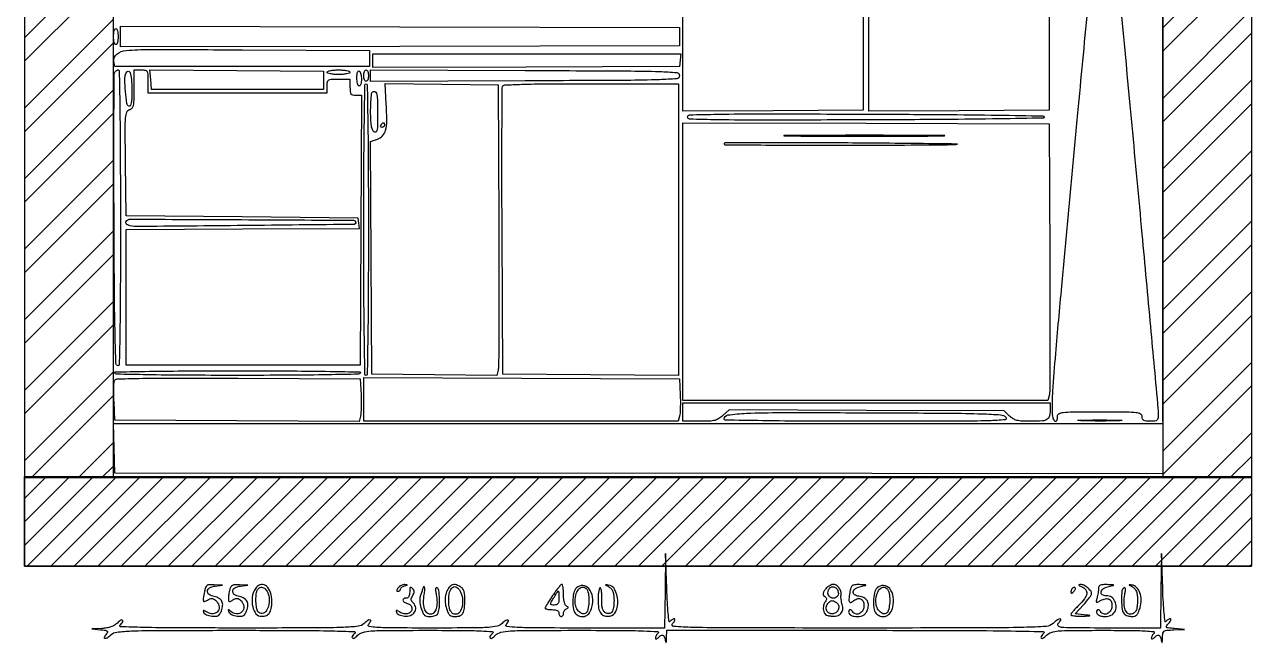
# Model space of a CAD drawing. Header units: inches. Extents: x -279 to 561, y -345 to 342.
# Drawn here: x -248.287 to -245.519, y -286.183 to -284.789 of the extents above; entities that cross this region are included whole.
import ezdxf

# ---------------------------------------------------------------- set-up
doc = ezdxf.new("R2010")
doc.units = ezdxf.units.IN
doc.header["$LTSCALE"] = 0.5
doc.header["$MEASUREMENT"] = 0
doc.layers.add('0_Hatch_Pattern', color=7, linetype='Continuous')
doc.layers.add('model', color=250, linetype='Continuous')

msp = doc.modelspace()

# ---------------------------------------------------------------- hatches: boundary and pattern name
at = {"layer": '0_Hatch_Pattern', "ltscale": 0.5, "transparency": 33554572}
h = msp.add_hatch(dxfattribs=at)
h.set_pattern_fill('ANSI32', color=256, scale=0.3)
h.set_pattern_definition([(45, (-31.89357, -24.99156), (-0.079549513, 0.079549513), []), (45, (-31.84054, -24.99156), (-0.079549513, 0.079549513), [])])
h.paths.add_polyline_path([(-248.0866, -282.9799), (-248.2866, -282.9799), (-248.2866, -285.8107), (-248.0866, -285.8107)])
h.paths.add_polyline_path([(-245.5187, -282.9825), (-245.7213, -282.9825, -0.000029), (-245.72, -283.3192, -0.000709), (-245.719, -283.7348, -0.000249), (-245.7187, -284.3312), (-245.7187, -285.8107), (-245.5187, -285.8107)])
h = msp.add_hatch(dxfattribs=at)
h.set_pattern_fill('ANSI31', color=256, scale=0.3)
h.set_pattern_definition([(45, (-31.89357, -28.57612), (-0.0265165043, 0.0265165043), [])])
h.paths.add_polyline_path([(-248.2866, -285.8082), (-248.2866, -286.0107), (-245.5187, -286.0107), (-245.5187, -285.8082)])

# ---------------------------------------------------------------- linework, layer by layer
at = {"ltscale": 0.5}
for p, q in [((-248.2866, -282.7799), (-248.2866, -286.0107)), ((-245.5187, -282.7799), (-245.5187, -286.0107)), ((-248.0866, -282.973), (-248.0866, -285.8107)), ((-245.7187, -284.3315), (-245.7187, -285.8107)), ((-248.2866, -285.8107), (-245.5187, -285.8107)), ((-248.2866, -286.0107), (-245.5187, -286.0107))]:
    msp.add_line(p, q, dxfattribs=at)
for p, q in [((-245.7187, -285.6839), (-245.7187, -284.3319)), ((-248.2866, -285.8107), (-246.3765, -285.8107)), ((-246.3765, -285.8107), (-245.7187, -285.8107))]:
    msp.add_line(p, q)
at = {"linetype": 'Continuous'}
msp.add_line((-245.7187, -285.6839), (-245.7187, -285.8107), dxfattribs=at)
msp.add_lwpolyline([(-245.8234, -284.6472, -0.000187), (-245.7887, -285.0167, -0.000215), (-245.7658, -285.2615, -0.000346), (-245.7466, -285.4703, -0.000052), (-245.7296, -285.6556, -0.022765), (-245.729, -285.6681, -0.031113), (-245.7296, -285.6772, -0.184987), (-245.7318, -285.6814, -0.158615), (-245.7365, -285.6834, -0.021375), (-245.7472, -285.6838, -0.022514), (-245.7566, -285.6834, -0.10769), (-245.7617, -285.6818, -0.177212), (-245.7644, -285.6786, -0.087745), (-245.7653, -285.6735, 0.275511), (-245.7688, -285.6676, 0.097241), (-245.7786, -285.6645, 0.025225), (-245.8, -285.6633, 0.001703), (-245.8611, -285.6631, 0.001703), (-245.9223, -285.6633, 0.025225), (-245.9437, -285.6645, 0.097241), (-245.9535, -285.6676, 0.275511), (-245.957, -285.6735, -0.08497), (-245.9585, -285.6827, -0.56374), (-245.9622, -285.6834, -0.139277), (-245.9663, -285.6754, -0.043487), (-245.9678, -285.6618, -0.022647), (-245.9667, -285.6158, -0.004178), (-245.9602, -285.5312, -0.001832), (-245.9466, -285.379, -0.000156), (-245.9101, -284.9879, 0.000024), (-245.8883, -284.7555, 0.000039), (-245.8699, -284.5587, 0.000002), (-245.8534, -284.3816, 0.006309)], format="xyb")
for points in [[(-246.3947, -284.4303), (-246.3947, -284.9819), (-246.598, -284.9833), (-246.8013, -284.9846), (-246.8013, -284.4303), (-246.8013, -283.8759), (-246.598, -283.8773), (-246.3947, -283.8786)], [(-245.9751, -284.4303), (-245.9751, -284.9819), (-246.1784, -284.9833), (-246.3817, -284.9846), (-246.3817, -284.4303), (-246.3817, -283.8759), (-246.1784, -283.8773), (-245.9751, -283.8786)], [(-246.8091, -284.8162), (-246.8091, -284.8369), (-247.4397, -284.8382), (-248.0704, -284.8395), (-248.0704, -284.8162), (-248.0704, -284.7928), (-247.4397, -284.7941), (-246.8091, -284.7955)], [(-246.8074, -284.8693), (-246.8091, -284.8835), (-247.1548, -284.8849), (-247.5006, -284.8862), (-247.5006, -284.8706), (-247.5006, -284.855), (-247.1532, -284.855), (-246.8058, -284.855)], [(-247.6119, -284.9146), (-247.6119, -284.9353), (-247.8062, -284.9353), (-248.0004, -284.9353), (-248.002, -284.9132), (-248.0036, -284.8912), (-247.8078, -284.8925), (-247.6119, -284.8939)]]:
    msp.add_lwpolyline(points, close=True)
for points in [[(-248.0755, -284.8162, -0.027026), (-248.0759, -284.8231, -0.042582), (-248.0771, -284.829, -0.052312), (-248.0787, -284.8331, -0.277684), (-248.0807, -284.8343, -0.277684), (-248.0827, -284.8331, -0.052312), (-248.0844, -284.829, -0.042582), (-248.0855, -284.8231, -0.027026), (-248.0859, -284.8162, -0.027026), (-248.0855, -284.8092, -0.042582), (-248.0844, -284.8034, -0.052312), (-248.0827, -284.7993, -0.277684), (-248.0807, -284.7981, -0.277684), (-248.0787, -284.7993, -0.052312), (-248.0771, -284.8034, -0.042582), (-248.0759, -284.8092, -0.027026)], [(-247.5083, -284.8654), (-247.5083, -284.8835), (-247.7958, -284.8835), (-248.0833, -284.8835), (-248.085, -284.8715, -0.273527), (-248.0784, -284.8555, -0.139832), (-248.0575, -284.8475, -0.022387), (-248.0047, -284.8453, -0.000744), (-247.7947, -284.8459), (-247.5083, -284.8473)], [(-248.0704, -285.2258, -0.000753), (-248.0706, -285.3987, -0.004116), (-248.0717, -285.4922, -0.001728), (-248.0731, -285.5556, -0.503599), (-248.0768, -285.5582, -0.314485), (-248.0805, -285.5533, -0.00163), (-248.0823, -285.4892, -0.004114), (-248.0837, -285.3965, -0.000812), (-248.0847, -285.2301, -0.000718), (-248.085, -285.1047, -0.001163), (-248.0849, -284.9981, -0.000151), (-248.0845, -284.9031, -0.090524), (-248.0835, -284.8978, -0.066394), (-248.0822, -284.8953, -0.06227), (-248.0802, -284.8932, -0.066636), (-248.0779, -284.8918, -0.106798), (-248.0757, -284.8913, -0.408914), (-248.073, -284.8939, -0.00054), (-248.0717, -284.9737, -0.003), (-248.0707, -285.0758, -0.000992)], [(-248.0445, -284.9361, -0.008002), (-248.0448, -284.9549, -0.035511), (-248.0459, -284.9659, -0.079155), (-248.0479, -284.9717, -0.364954), (-248.0509, -284.9729, -0.285851), (-248.0557, -284.9672, -0.011991), (-248.0588, -284.9398, -0.018276), (-248.0603, -284.9126, -0.096182), (-248.0577, -284.898, -0.273389), (-248.0531, -284.8943, -0.357327), (-248.0486, -284.897, -0.064156), (-248.0454, -284.9124, -0.019676)], [(-248.0082, -284.9172), (-248.0082, -284.9431), (-247.8062, -284.9431), (-247.6042, -284.9431), (-247.6042, -284.9275, -0.0387), (-247.6034, -284.9181, -0.222479), (-247.6007, -284.9141, -0.126045), (-247.5948, -284.9123, -0.009722), (-247.5783, -284.912), (-247.5524, -284.912), (-247.5524, -284.9301, 0.021429), (-247.5519, -284.9403, 0.134823), (-247.5502, -284.9452, 0.189148), (-247.5465, -284.9476, 0.050362), (-247.5394, -284.9483), (-247.5264, -284.9483), (-247.5277, -285.2526), (-247.5291, -285.5569), (-247.7932, -285.5569), (-248.0574, -285.5569), (-248.0574, -285.4041), (-248.0574, -285.2513), (-247.7942, -285.25), (-247.5309, -285.2486), (-247.5326, -285.237), (-247.5342, -285.2254), (-247.7958, -285.2228), (-248.0574, -285.2202), (-248.0588, -285.1019, -0.001351), (-248.0595, -285.0258, -0.020285), (-248.0586, -284.9993, -0.069064), (-248.0558, -284.9864, -0.245895), (-248.0497, -284.9809, 0.142244), (-248.0441, -284.9775, 0.132525), (-248.041, -284.9716, 0.049983), (-248.0396, -284.9603, 0.005759), (-248.0393, -284.9347), (-248.0393, -284.8913), (-248.0237, -284.8913, -0.0387), (-248.0143, -284.892, -0.222479), (-248.0103, -284.8947, -0.126045), (-248.0085, -284.9006, -0.009722)], [(-247.5524, -284.8965, -0.322437), (-247.5538, -284.8985, -0.031449), (-247.56, -284.9001, -0.03053), (-247.5683, -284.9013, -0.01883), (-247.5783, -284.9016, -0.01883), (-247.5882, -284.9013, -0.03053), (-247.5966, -284.9001, -0.031449), (-247.6027, -284.8985, -0.322437), (-247.6042, -284.8965, -0.322437), (-247.6027, -284.8945, -0.031449), (-247.5966, -284.8928, -0.03053), (-247.5882, -284.8917, -0.01883), (-247.5783, -284.8913, -0.01883), (-247.5683, -284.8917, -0.03053), (-247.56, -284.8928, -0.031449), (-247.5538, -284.8945, -0.322437)], [(-247.5265, -284.9123, -0.032276), (-247.5269, -284.9182, -0.049716), (-247.528, -284.9231, -0.064068), (-247.5297, -284.9265, -0.251914), (-247.5317, -284.9275, -0.280045), (-247.5337, -284.9263, -0.051215), (-247.5353, -284.9221, -0.04194), (-247.5365, -284.9162, -0.02657), (-247.5368, -284.9091, -0.023007), (-247.5365, -284.9018, -0.059005), (-247.5354, -284.8967, -0.125298), (-247.5337, -284.8941, -0.336396), (-247.5317, -284.8939, -0.146547), (-247.5297, -284.8961, -0.040338), (-247.528, -284.9006, -0.037109), (-247.5269, -284.9062, -0.031397)], [(-247.5109, -284.9042, -0.038131), (-247.5113, -284.9092, -0.057076), (-247.5125, -284.9134, -0.074992), (-247.5141, -284.9162, -0.226478), (-247.5161, -284.9172, -0.226478), (-247.5181, -284.9162, -0.074992), (-247.5198, -284.9134, -0.057076), (-247.5209, -284.9092, -0.038131), (-247.5213, -284.9042, -0.038131), (-247.5209, -284.8993, -0.057076), (-247.5198, -284.8951, -0.074992), (-247.5181, -284.8922, -0.226478), (-247.5161, -284.8913, -0.226478), (-247.5141, -284.8922, -0.074992), (-247.5125, -284.8951, -0.057076), (-247.5113, -284.8993, -0.038131)], [(-246.8091, -284.9042, -0.388536), (-246.8153, -284.9111, -0.013728), (-246.8541, -284.9134, -0.007037), (-246.928, -284.9149, -0.000395), (-247.1574, -284.9159), (-247.5058, -284.9173), (-247.5058, -284.9042), (-247.5058, -284.8912), (-247.1574, -284.8925, -0.000395), (-246.928, -284.8936, -0.007037), (-246.8541, -284.895, -0.013728), (-246.8153, -284.8974, -0.388536)], [(-247.5109, -285.2513, -0.001051), (-247.5112, -285.3952, -0.002886), (-247.5123, -285.4967, -0.000465), (-247.5136, -285.5777, -0.409066), (-247.5161, -285.5802, -0.409066), (-247.5186, -285.5777, -0.000465), (-247.52, -285.4967, -0.002886), (-247.521, -285.3952, -0.001051), (-247.5213, -285.2513, -0.001051), (-247.521, -285.1074, -0.002886), (-247.52, -285.0059, -0.000465), (-247.5186, -284.9248, -0.409066), (-247.5161, -284.9224, -0.409066), (-247.5136, -284.9248, -0.000465), (-247.5123, -285.0059, -0.002886), (-247.5112, -285.1074, -0.001051)], [(-247.2168, -285.2409, -0.000858), (-247.2165, -285.3629, -0.001353), (-247.2167, -285.4675, -0.000306), (-247.2171, -285.5593, -0.05813), (-247.2183, -285.5686), (-247.2211, -285.5804), (-247.3621, -285.579), (-247.5032, -285.5776), (-247.5045, -285.3153), (-247.5058, -285.0529), (-247.4904, -285.0475, 0.120907), (-247.4787, -285.0399, 0.127207), (-247.472, -285.0278, 0.062662), (-247.4695, -285.0072, 0.011356), (-247.4705, -284.9687), (-247.4727, -284.9222), (-247.3455, -284.9236), (-247.2183, -284.925)], [(-246.8116, -285.2514), (-246.8116, -285.5803), (-247.0098, -285.579), (-247.2079, -285.5776), (-247.2093, -285.2565, -0.000729), (-247.2096, -285.1329, -0.00118), (-247.2095, -285.0278, -0.000156), (-247.2091, -284.9342, -0.090518), (-247.2081, -284.9288, -0.297445), (-247.2032, -284.9253, -0.004184), (-247.165, -284.9237, -0.006722), (-247.1083, -284.9226, -0.001391), (-247.0086, -284.9224), (-246.8116, -284.9224)], [(-247.4902, -284.9878, -0.003768), (-247.4904, -285.0164, -0.040547), (-247.4915, -285.028, -0.228517), (-247.4941, -285.0315, -0.305973), (-247.498, -285.0311, -0.131892), (-247.5017, -285.026, -0.04693), (-247.504, -285.0171, -0.031198), (-247.5054, -285.0041, -0.010299), (-247.5058, -284.9848, -0.008057), (-247.5055, -284.9692, -0.011797), (-247.5047, -284.9555, -0.007308), (-247.5037, -284.9442, -0.170822), (-247.5023, -284.9414, -0.266129), (-247.4967, -284.9399, -0.27163), (-247.4927, -284.9439, -0.055986), (-247.4907, -284.9581, -0.007791)], [(-247.4747, -285.0156, -0.105053), (-247.4751, -285.0176, -0.099167), (-247.4763, -285.0193, -0.09642), (-247.4781, -285.0204, -0.093332), (-247.4802, -285.0208, -0.108972), (-247.482, -285.0204, -0.182303), (-247.4831, -285.0193, -0.161196), (-247.4833, -285.0176, -0.082592), (-247.4824, -285.0156, -0.029505), (-247.4811, -285.0136, -0.035638), (-247.4795, -285.0119, -0.038439), (-247.4781, -285.0108, -0.151918), (-247.477, -285.0104, -0.210953), (-247.4761, -285.0108, -0.081139), (-247.4753, -285.0119, -0.061769), (-247.4748, -285.0136, -0.042167)], [(-245.9737, -285.3135, -0.000896), (-245.9733, -285.4295, -0.001411), (-245.9735, -285.5291, -0.000332), (-245.9739, -285.6163, -0.058073), (-245.9751, -285.6255), (-245.9779, -285.6372), (-246.3896, -285.6372), (-246.8013, -285.6372), (-246.8013, -285.3238), (-246.8013, -285.0104), (-246.3882, -285.0117), (-245.9751, -285.013)], [(-245.9867, -284.9975, -0.482484), (-245.9887, -285, -0.000328), (-246.0877, -285.0017, -0.002377), (-246.2116, -285.0031, -0.000851), (-246.3882, -285.004, -0.000484), (-246.6213, -285.0045, -0.004378), (-246.7233, -285.0038, -0.002919), (-246.7862, -285.0024, -0.406085), (-246.7909, -284.9975, -0.406049), (-246.7862, -284.9926, -0.002938), (-246.7235, -284.9912, -0.004392), (-246.6219, -284.9904, -0.000486), (-246.3895, -284.991, -0.00087), (-246.2145, -284.9919, -0.002342), (-246.0901, -284.9933, -0.000312), (-245.9899, -284.995, -0.339322)], [(-246.5539, -285.0402, 0.001407), (-246.4803, -285.0407, 0.000825), (-246.3921, -285.0408, 0.000825), (-246.3039, -285.0407, 0.001407), (-246.2302, -285.0402, 0.009177), (-246.211, -285.0397, 0.973083), (-246.211, -285.0392, 0.001861), (-246.276, -285.0389, 0.000371), (-246.3921, -285.0388, 0.000371), (-246.5082, -285.0389, 0.001861), (-246.5732, -285.0392, 0.973083), (-246.5732, -285.0397, 0.009177)], [(-246.7081, -285.0583, 0.41144), (-246.7065, -285.0599, 0.000145), (-246.6141, -285.0607, 0.001898), (-246.5108, -285.0612, 0.001138), (-246.3882, -285.061, 0.00051), (-246.2721, -285.0605, 0.00169), (-246.1958, -285.0598, 0.018775), (-246.1823, -285.0591, 0.951311), (-246.1823, -285.0585, 0.001084), (-246.3867, -285.0564, 0.001904), (-246.5558, -285.0557, 0.000151), (-246.7055, -285.0557, 0.41424)], [(-247.5394, -285.2358, -0.41107), (-247.5433, -285.2397, -0.000125), (-247.7916, -285.2423, -0.000337), (-248.0338, -285.2446, -0.093977), (-248.0539, -285.241, -0.084997), (-248.0562, -285.2396, -0.110973), (-248.0577, -285.2376, -0.123404), (-248.0581, -285.2354, -0.122119), (-248.0574, -285.2332, -0.260997), (-248.048, -285.2279, -0.000259), (-247.7967, -285.229, -0.000221), (-247.5447, -285.2304, -0.412484)], [(-247.5275, -285.6241, -0.008658), (-247.5271, -285.6388, -0.009437), (-247.5273, -285.6531, -0.008978), (-247.5279, -285.6654, -0.045207), (-247.5289, -285.6721), (-247.5319, -285.6839), (-247.8076, -285.6826), (-248.0833, -285.6812), (-248.0848, -285.6402, -0.006611), (-248.0852, -285.624, -0.008699), (-248.0851, -285.6093, -0.006634), (-248.0847, -285.5969, -0.07914), (-248.0837, -285.5923, -0.30127), (-248.078, -285.5882, -0.003418), (-248.0289, -285.5869, -0.005411), (-247.9532, -285.5862, -0.000861), (-247.805, -285.5866), (-247.5291, -285.588)], [(-247.5291, -285.575, -0.254191), (-247.5334, -285.5775, -0.000714), (-247.602, -285.5789, -0.003364), (-247.6877, -285.5799, -0.001308), (-247.8062, -285.5802, -0.001308), (-247.9247, -285.5799, -0.003364), (-248.0104, -285.5789, -0.000714), (-248.079, -285.5775, -0.254191), (-248.0833, -285.575, -0.58004), (-248.0819, -285.5725, -0.000807), (-248.0151, -285.5712, -0.003466), (-247.9295, -285.5702, -0.001206), (-247.8062, -285.5699, -0.001206), (-247.6829, -285.5702, -0.003466), (-247.5972, -285.5712, -0.000807), (-247.5304, -285.5725, -0.58004)], [(-246.8075, -285.6241, -0.008627), (-246.8071, -285.6388, -0.009416), (-246.8073, -285.6531, -0.00895), (-246.8078, -285.6653, -0.045288), (-246.8089, -285.6721), (-246.8118, -285.6838), (-247.1666, -285.6838), (-247.5213, -285.6838), (-247.5213, -285.6346), (-247.5213, -285.5853), (-247.1652, -285.5867), (-246.8091, -285.588)], [(-245.9725, -285.6549, -0.046871), (-245.974, -285.6712, -0.200369), (-245.9793, -285.6792, -0.132207), (-245.9903, -285.683, -0.016669), (-246.0155, -285.6838, -0.011329), (-246.0356, -285.6834, -0.047005), (-246.0477, -285.6817, -0.072573), (-246.0564, -285.6782, -0.057894), (-246.0645, -285.6722), (-246.0769, -285.6605), (-246.3869, -285.6591), (-246.6969, -285.6577), (-246.711, -285.6707, -0.047303), (-246.7202, -285.6778, -0.078412), (-246.7292, -285.6816, -0.05095), (-246.7414, -285.6834, -0.010427), (-246.7632, -285.6838), (-246.8013, -285.6838), (-246.8013, -285.6631), (-246.8013, -285.6424), (-246.3869, -285.6424), (-245.9725, -285.6424)], [(-246.0726, -285.6748, -0.636096), (-246.0746, -285.6804, -0.015243), (-246.1109, -285.6825, -0.006768), (-246.1827, -285.6836, -0.000465), (-246.3858, -285.6838, -0.001148), (-246.5208, -285.6835, -0.002671), (-246.622, -285.6825, -0.000354), (-246.7058, -285.6812, -0.409333), (-246.708, -285.6789, -0.376867), (-246.6998, -285.6695, -0.021123), (-246.6579, -285.6658, -0.011154), (-246.5801, -285.6641, -0.00101), (-246.3858, -285.6645, -0.000598), (-246.2007, -285.6654, -0.006606), (-246.1267, -285.6669, -0.010439), (-246.0848, -285.6691, -0.179647)], [(-245.8156, -285.6825, -0.006561), (-245.8351, -285.683, -0.003649), (-245.8589, -285.6832, -0.003639), (-245.8831, -285.683, -0.005878), (-245.9036, -285.6825, -0.030672), (-245.91, -285.6819, -0.903981), (-245.9099, -285.6813, -0.008594), (-245.8927, -285.6809, -0.001615), (-245.8611, -285.6808, -0.001661), (-245.8295, -285.6809, -0.007856), (-245.8114, -285.6813, -0.862966), (-245.8114, -285.6819, -0.053751)]]:
    msp.add_lwpolyline(points, format="xyb", close=True)
msp.add_lwpolyline([(-245.7187, -285.8022), (-246.3752, -285.8017), (-248.0833, -285.8004), (-248.0848, -285.7447), (-248.0863, -285.689), (-246.3767, -285.689), (-245.7187, -285.689)])
at = {"ltscale": 0.5}
msp.add_lwpolyline([(-248.2866, -285.8082), (-245.5187, -285.8082), (-245.5187, -286.0107), (-248.2866, -286.0107)], close=True, dxfattribs=at)
at = {"layer": 'model'}
for points in [[(-246.8416, -286.0658), (-246.8427, -286.15), (-247.0247, -286.15, -0.001016), (-247.1311, -286.1498, -0.010231), (-247.1754, -286.1487, -0.022102), (-247.1983, -286.1467, -0.589327), (-247.2, -286.1421, 0.045699), (-247.195, -286.1348, 0.49173), (-247.1963, -286.132, 0.223747), (-247.2011, -286.1329, 0.030597), (-247.2094, -286.1397, -0.132382), (-247.2207, -286.1457, -0.039784), (-247.2402, -286.1485, -0.014875), (-247.2761, -286.1498, -0.001251), (-247.3689, -286.15, -0.001244), (-247.4557, -286.1498, -0.01265), (-247.4917, -286.1487, -0.03352), (-247.5092, -286.1465, -0.570545), (-247.5108, -286.1421, 0.045699), (-247.5058, -286.1348, 0.49173), (-247.507, -286.132, 0.223747), (-247.5119, -286.1329, 0.030597), (-247.5202, -286.1397, -0.159326), (-247.5339, -286.1461, -0.020452), (-247.5667, -286.1486, -0.008481), (-247.6286, -286.1498, -0.000578), (-247.8044, -286.15, -0.000941), (-247.9429, -286.1497, -0.004879), (-248.0194, -286.1487, -0.003074), (-248.0701, -286.1472, -0.65539), (-248.0714, -286.1438, 0.037729), (-248.065, -286.1363, 0.389861), (-248.0654, -286.1327, 0.344627), (-248.0694, -286.1324, 0.036285), (-248.0772, -286.1387, -0.055865), (-248.0839, -286.1438, -0.049275), (-248.0919, -286.1475, -0.044023), (-248.1012, -286.1498, -0.030049), (-248.1121, -286.1509), (-248.1351, -286.1517), (-248.1153, -286.1538, -0.0117), (-248.1045, -286.1552, -0.117637), (-248.1004, -286.1569, -0.335876), (-248.0996, -286.1594, -0.087411), (-248.1018, -286.1634, 0.04918), (-248.1066, -286.1705, 0.499851), (-248.1053, -286.1732, 0.212425), (-248.1003, -286.1722, 0.031414), (-248.0922, -286.1655, -0.159326), (-248.0785, -286.1591, -0.020452), (-248.0456, -286.1566, -0.008481), (-247.9837, -286.1554, -0.000578), (-247.808, -286.1552, -0.000941), (-247.6695, -286.1554, -0.004879), (-247.593, -286.1565, -0.003074), (-247.5423, -286.158, -0.65539), (-247.541, -286.1614, 0.037729), (-247.5474, -286.1688, 0.389861), (-247.547, -286.1725, 0.344627), (-247.543, -286.1728, 0.036285), (-247.5352, -286.1664, -0.122443), (-247.5234, -286.1598, -0.049356), (-247.5049, -286.1567, -0.016263), (-247.4705, -286.1554, -0.001133), (-247.3736, -286.1552, -0.001705), (-247.2978, -286.1554, -0.009125), (-247.2564, -286.1565, -0.010841), (-247.2314, -286.1581, -0.637276), (-247.2302, -286.1614, 0.037729), (-247.2366, -286.1688, 0.389861), (-247.2362, -286.1725, 0.344627), (-247.2322, -286.1728, 0.036285), (-247.2244, -286.1664, -0.132496), (-247.2118, -286.1597, -0.042248), (-247.1905, -286.1566, -0.013717), (-247.15, -286.1554, -0.000879), (-247.0317, -286.1552, -0.001416), (-246.9401, -286.1554, -0.007487), (-246.89, -286.1565, -0.007277), (-246.8585, -286.1581, -0.645024), (-246.8572, -286.1614, 0.037128), (-246.8596, -286.1642, 0.034415), (-246.8616, -286.1673, 0.036245), (-246.863, -286.1704, 0.08884), (-246.8634, -286.1728, 0.186338), (-246.8629, -286.1742, 0.255088), (-246.8616, -286.1747, 0.116259), (-246.8596, -286.1738, 0.039343), (-246.8572, -286.1718, -0.048879), (-246.8511, -286.1667, -0.2334), (-246.8467, -286.1661, -0.222225), (-246.8435, -286.1693, -0.044701), (-246.8412, -286.1772, 0.014773), (-246.8401, -286.1822, 0.674817), (-246.8393, -286.1823, 0.114822), (-246.8387, -286.1802, 0.004641), (-246.8383, -286.172), (-246.8375, -286.1552), (-246.4092, -286.1552, -0.000602), (-246.192, -286.1554, -0.003079), (-246.0713, -286.1565, -0.00122), (-245.9884, -286.1579, -0.661114), (-245.987, -286.1614, 0.037729), (-245.9934, -286.1688, 0.389861), (-245.993, -286.1725, 0.344627), (-245.989, -286.1728, 0.036285), (-245.9812, -286.1664, -0.109859), (-245.9702, -286.1599, -0.057674), (-245.9546, -286.1567, -0.019947), (-245.9262, -286.1554, -0.001573), (-245.8507, -286.1552, -0.002142), (-245.7906, -286.1554, -0.011678), (-245.7581, -286.1565, -0.017819), (-245.7395, -286.1582, -0.623349), (-245.7384, -286.1614, 0.037128), (-245.7407, -286.1642, 0.034415), (-245.7428, -286.1673, 0.036245), (-245.7442, -286.1704, 0.08884), (-245.7446, -286.1728, 0.186338), (-245.744, -286.1742, 0.255088), (-245.7428, -286.1747, 0.116259), (-245.7408, -286.1738, 0.039343), (-245.7384, -286.1718, -0.048879), (-245.7322, -286.1667, -0.2334), (-245.7279, -286.1661, -0.222225), (-245.7246, -286.1693, -0.044701), (-245.7223, -286.1772, 0.014773), (-245.7212, -286.1822, 0.674817), (-245.7205, -286.1823, 0.114822), (-245.7198, -286.1802, 0.004641), (-245.7194, -286.172, -0.03298), (-245.7183, -286.1618, -0.198995), (-245.7155, -286.1573, -0.132465), (-245.7097, -286.1552, -0.011943), (-245.6941, -286.1543), (-245.6695, -286.1534), (-245.692, -286.1514, -0.00598), (-245.7067, -286.1499, -0.155694), (-245.7103, -286.1483, -0.384003), (-245.7105, -286.1456, -0.027297), (-245.7054, -286.1393, 0.02957), (-245.7023, -286.1355, 0.072661), (-245.7007, -286.1322, 0.172793), (-245.7007, -286.1302, 0.313056), (-245.702, -286.1293, 0.094177), (-245.7045, -286.1298, 0.05132), (-245.7073, -286.1312, 0.048617), (-245.7099, -286.1333, 0.055398), (-245.7119, -286.1358, -0.701212), (-245.7137, -286.1354, -0.006664), (-245.7157, -286.1168, -0.009731), (-245.7175, -286.0923, -0.00516), (-245.7189, -286.0619), (-245.7217, -285.9817), (-245.7228, -286.0658), (-245.7239, -286.15), (-245.8438, -286.15, -0.001018), (-245.924, -286.1498, -0.022342), (-245.9475, -286.1487, -0.187444), (-245.9544, -286.1452, -0.385495), (-245.9544, -286.1396, 0.050257), (-245.9488, -286.1321, 0.581058), (-245.9503, -286.1295, 0.161135), (-245.9565, -286.1316, 0.027751), (-245.9661, -286.1396, -0.172398), (-245.9816, -286.1464, -0.010895), (-246.032, -286.1486, -0.005552), (-246.1258, -286.1498, -0.00034), (-246.4056, -286.15, -0.000294), (-246.6919, -286.1498, -0.005887), (-246.7791, -286.1487, -0.015034), (-246.822, -286.1464, -0.620528), (-246.8246, -286.1396, 0.02862), (-246.8214, -286.1357, 0.069666), (-246.8196, -286.1323, 0.165425), (-246.8196, -286.1302, 0.325278), (-246.8209, -286.1293, 0.094177), (-246.8234, -286.1298, 0.05132), (-246.8261, -286.1312, 0.048617), (-246.8287, -286.1333, 0.055398), (-246.8308, -286.1358, -0.701212), (-246.8325, -286.1354, -0.006664), (-246.8345, -286.1168, -0.009731), (-246.8364, -286.0923, -0.00516), (-246.8378, -286.0619), (-246.8405, -285.9817)], [(-247.8807, -286.0678, 0.007068), (-247.8836, -286.0838, 0.127191), (-247.8832, -286.0889, 0.42151), (-247.8805, -286.0902, 0.049159), (-247.8739, -286.0869, -0.040655), (-247.8686, -286.0841, -0.107478), (-247.8644, -286.0834, -0.115094), (-247.8604, -286.0844, -0.050496), (-247.8558, -286.0875, -0.153531), (-247.848, -286.0995, -0.225375), (-247.8502, -286.1117, -0.22768), (-247.861, -286.1177, -0.15513), (-247.8748, -286.1142, 0.01111), (-247.8803, -286.1109, 0.144385), (-247.8826, -286.1104, 0.427394), (-247.8835, -286.1114, 0.053275), (-247.8828, -286.1146, 0.15732), (-247.8808, -286.1174, 0.050728), (-247.8763, -286.12, 0.044795), (-247.8705, -286.122, 0.037253), (-247.8641, -286.1231, 0.033153), (-247.8552, -286.1234, 0.115908), (-247.8498, -286.1219, 0.131074), (-247.8459, -286.1183, 0.047648), (-247.8426, -286.1115, 0.065524), (-247.8397, -286.0993, 0.141448), (-247.8414, -286.0899, 0.151088), (-247.8478, -286.0832, 0.07844), (-247.8586, -286.0792, -0.096856), (-247.8704, -286.0743, -0.273739), (-247.8741, -286.0667, -0.256596), (-247.8692, -286.0593, -0.090503), (-247.8567, -286.0553), (-247.8399, -286.0532), (-247.8586, -286.0524, 0.023416), (-247.8696, -286.0524, 0.140823), (-247.875, -286.0543, 0.159786), (-247.8782, -286.0585, 0.032631)], [(-247.8236, -286.0632, 0.015839), (-247.8248, -286.0684, 0.011463), (-247.8259, -286.0742, 0.011599), (-247.8266, -286.0797, 0.024624), (-247.8268, -286.084, 0.040325), (-247.8265, -286.0887, 0.29828), (-247.8251, -286.0903, 0.188499), (-247.8224, -286.09, 0.017709), (-247.8166, -286.0867, -0.039529), (-247.8109, -286.0837, -0.127002), (-247.8067, -286.0831, -0.129235), (-247.8028, -286.0846, -0.041578), (-247.798, -286.0887, -0.174606), (-247.792, -286.1014, -0.221132), (-247.7963, -286.1135, -0.219415), (-247.8084, -286.1181, -0.173339), (-247.8213, -286.1125, 0.010427), (-247.8251, -286.1091, 0.253607), (-247.8264, -286.1088, 0.398744), (-247.8269, -286.1097, 0.016722), (-247.8259, -286.1137, 0.148732), (-247.8238, -286.1168, 0.055992), (-247.8194, -286.1197, 0.049141), (-247.8135, -286.1219, 0.042259), (-247.8071, -286.1231, 0.033153), (-247.7983, -286.1234, 0.115908), (-247.7928, -286.1219, 0.131074), (-247.789, -286.1183, 0.047648), (-247.7856, -286.1115, 0.065524), (-247.7827, -286.0993, 0.141448), (-247.7844, -286.0899, 0.151088), (-247.7908, -286.0832, 0.07844), (-247.8017, -286.0792, -0.096856), (-247.8134, -286.0743, -0.273739), (-247.8171, -286.0667, -0.256596), (-247.8123, -286.0593, -0.090503), (-247.7997, -286.0553), (-247.7829, -286.0532), (-247.8017, -286.0524, 0.024207), (-247.8117, -286.0525, 0.101728), (-247.8175, -286.054, 0.144878), (-247.8211, -286.0573, 0.068895)], [(-247.7637, -286.0581, 0.12264), (-247.772, -286.0753, 0.084358), (-247.7728, -286.097, 0.096467), (-247.7666, -286.1153, 0.231267), (-247.7551, -286.1232, 0.103668), (-247.7434, -286.1225, 0.157645), (-247.7351, -286.117, 0.120937), (-247.7301, -286.1063, 0.048978), (-247.7285, -286.0902, 0.076075), (-247.7316, -286.07, 0.132805), (-247.7406, -286.0559, 0.2145), (-247.7524, -286.052, 0.19539)], [(-247.7369, -286.0729, -0.108185), (-247.7346, -286.0919, -0.107335), (-247.7404, -286.1102, -0.216241), (-247.7503, -286.1173, -0.310619), (-247.76, -286.1132, -0.103872), (-247.7632, -286.1046, -0.029924), (-247.7645, -286.0904, -0.030888), (-247.7641, -286.0756, -0.068533), (-247.7615, -286.0647, -0.176101), (-247.7566, -286.059, -0.210446), (-247.7495, -286.0583, -0.144192), (-247.7422, -286.0635, -0.084515)], [(-247.4177, -286.0687, -0.040813), (-247.4182, -286.0747, -0.086196), (-247.4197, -286.079, -0.122482), (-247.4222, -286.0817, -0.145054), (-247.4255, -286.0827, 0.112956), (-247.4313, -286.084, 0.346964), (-247.433, -286.0874, 0.208357), (-247.43, -286.0916, 0.069702), (-247.4229, -286.0945, -0.138378), (-247.4159, -286.0986, -0.172082), (-247.4128, -286.1054, -0.177773), (-247.4148, -286.1125, -0.147046), (-247.421, -286.1173, -0.086702), (-247.425, -286.1181, -0.046865), (-247.43, -286.1177, -0.044814), (-247.4351, -286.1164, -0.053113), (-247.4397, -286.1142, 0.01111), (-247.4452, -286.1109, 0.144385), (-247.4475, -286.1104, 0.427394), (-247.4483, -286.1114, 0.053275), (-247.4476, -286.1146, 0.155107), (-247.4457, -286.1174, 0.051405), (-247.4413, -286.12, 0.045372), (-247.4356, -286.122, 0.038035), (-247.4293, -286.1231, 0.111317), (-247.4161, -286.1215, 0.154484), (-247.4066, -286.1143, 0.188526), (-247.4042, -286.1042, 0.164782), (-247.409, -286.0943, -0.047375), (-247.4126, -286.0899, -0.121981), (-247.4141, -286.0861, -0.121269), (-247.4135, -286.082, -0.046543), (-247.411, -286.0769, 0.039731), (-247.4084, -286.072, 0.106549), (-247.4076, -286.0681, 0.125042), (-247.4086, -286.0646, 0.06575), (-247.4114, -286.061, 0.058859), (-247.4145, -286.0585, 0.372979), (-247.4164, -286.0588, 0.159065), (-247.4175, -286.0616, 0.015517)], [(-247.4436, -286.0594, 0.024942), (-247.4463, -286.0629, 0.128583), (-247.4471, -286.0653, 0.300026), (-247.4464, -286.0666, 0.122183), (-247.4442, -286.0671, 0.081138), (-247.442, -286.0668, 0.091833), (-247.4401, -286.0657, 0.100708), (-247.4389, -286.0642, 0.120368), (-247.4384, -286.0623, -0.159836), (-247.4378, -286.0603, -0.067019), (-247.4358, -286.0582, -0.05682), (-247.4328, -286.0564, -0.046657), (-247.4294, -286.0552, 0.003839), (-247.4241, -286.0537, 0.279295), (-247.4235, -286.0531, 0.449239), (-247.4239, -286.0526, 0.005292), (-247.4287, -286.0522, 0.081318), (-247.4324, -286.0525, 0.048937), (-247.4366, -286.054, 0.047483), (-247.4405, -286.0564, 0.059893)], [(-247.3894, -286.0645, -0.000509), (-247.3905, -286.0681, -0.000277), (-247.3919, -286.0725, -0.000275), (-247.3933, -286.077, -0.000436), (-247.3945, -286.0809, 0.080131), (-247.3952, -286.0853, 0.025994), (-247.3948, -286.092, 0.025157), (-247.3935, -286.0995, 0.025797), (-247.3915, -286.1068, 0.031112), (-247.3879, -286.1158, 0.105608), (-247.3841, -286.1208, 0.125121), (-247.379, -286.1233, 0.052259), (-247.3712, -286.1241, 0.047912), (-247.3652, -286.1235, 0.060432), (-247.3599, -286.1218, 0.070376), (-247.3558, -286.1192, 0.123221), (-247.3535, -286.1159, 0.076416), (-247.3507, -286.1031, 0.025756), (-247.3505, -286.0838, 0.01958), (-247.352, -286.0652, 0.228152), (-247.3559, -286.0592, 0.292414), (-247.3579, -286.0592, 0.21689), (-247.3592, -286.0612, 0.064518), (-247.3592, -286.0661, 0.014962), (-247.3579, -286.0744, -0.041151), (-247.3561, -286.0921, -0.077312), (-247.358, -286.1064, -0.116964), (-247.3632, -286.1155, -0.207232), (-247.3711, -286.1189, -0.207371), (-247.3788, -286.1156, -0.112667), (-247.3842, -286.1064, -0.075462), (-247.3864, -286.0922, -0.040955), (-247.385, -286.0746, 0.017379), (-247.3835, -286.063, 0.126091), (-247.3844, -286.0574, 0.633414), (-247.3864, -286.0574, 0.042508)], [(-247.3284, -286.0581, 0.071014), (-247.3344, -286.0682, 0.064637), (-247.3375, -286.08, 0.06105), (-247.3377, -286.0928, 0.052016), (-247.3348, -286.1061, 0.02878), (-247.3311, -286.1155, 0.104382), (-247.3272, -286.1207, 0.127768), (-247.322, -286.1233, 0.053199), (-247.3143, -286.1241, 0.094141), (-247.3038, -286.1221, 0.178075), (-247.2975, -286.1165, 0.102426), (-247.2942, -286.1055, 0.02054), (-247.2934, -286.085, 0.022067), (-247.2939, -286.0737, 0.063745), (-247.2956, -286.0661, 0.092046), (-247.2986, -286.0608, 0.092603), (-247.3034, -286.057, 0.031346), (-247.3122, -286.0529, 0.103008), (-247.3184, -286.0519, 0.13775), (-247.3235, -286.0536, 0.076133)], [(-247.3039, -286.0668, -0.089418), (-247.2987, -286.083, -0.082045), (-247.2992, -286.1006, -0.103079), (-247.3048, -286.1141, -0.246614), (-247.3141, -286.1189, -0.147272), (-247.3209, -286.1169, -0.131313), (-247.3258, -286.1113, -0.084084), (-247.3287, -286.1018, -0.032036), (-247.3296, -286.0878, -0.054515), (-247.3276, -286.069, -0.168258), (-247.321, -286.0583, -0.322421), (-247.3124, -286.0577, -0.130222)], [(-247.0952, -286.0767, 0.006132), (-247.1017, -286.0865, 0.008864), (-247.1071, -286.0953, 0.005229), (-247.1115, -286.1028, 0.129428), (-247.1121, -286.105, 0.308127), (-247.1112, -286.1064, 0.038085), (-247.1075, -286.1075, 0.03438), (-247.1025, -286.1083, 0.021374), (-247.0965, -286.1086, -0.033607), (-247.0897, -286.109, -0.082504), (-247.0849, -286.1105, -0.12651), (-247.082, -286.113, -0.152103), (-247.081, -286.1163, 0.064853), (-247.0806, -286.1193, 0.082425), (-247.0795, -286.1218, 0.098894), (-247.0778, -286.1235, 0.148195), (-247.0758, -286.1241, 0.140362), (-247.0738, -286.1235, 0.099913), (-247.0722, -286.122, 0.085122), (-247.071, -286.1196, 0.068857), (-247.0706, -286.1168, -0.079041), (-247.0702, -286.1137, -0.060848), (-247.0687, -286.1107, -0.061238), (-247.0666, -286.1081, -0.08292), (-247.0642, -286.1064, 0.029131), (-247.061, -286.1047, 0.260055), (-247.0603, -286.1034, 0.260055), (-247.061, -286.1021, 0.029131), (-247.0642, -286.1004, -0.181903), (-247.0668, -286.0977, -0.042388), (-247.0688, -286.0917, -0.036866), (-247.0702, -286.0838, -0.0244), (-247.0706, -286.0745, 0.015973), (-247.0709, -286.0657, 0.026329), (-247.0718, -286.0583, 0.024592), (-247.073, -286.0528, 0.34746), (-247.0745, -286.0517, 0.204152), (-247.0767, -286.0528, 0.009546), (-247.0822, -286.0591, 0.014473), (-247.0885, -286.0672, 0.009767)], [(-247.081, -286.0827, -0.030549), (-247.0815, -286.0905, -0.12027), (-247.0832, -286.095, -0.168093), (-247.0864, -286.0974, -0.076075), (-247.0917, -286.0982, -0.030522), (-247.098, -286.0978, -0.352115), (-247.0997, -286.0961, -0.151619), (-247.099, -286.0929, -0.006547), (-247.0931, -286.0827, -0.006572), (-247.0895, -286.0767, -0.010272), (-247.0862, -286.0717, -0.004764), (-247.0833, -286.0676, -0.242282), (-247.0825, -286.0671, -0.377156), (-247.0819, -286.0676, -0.008411), (-247.0814, -286.0717, -0.014738), (-247.0811, -286.0767, -0.008892)], [(-247.0415, -286.0595, 0.144662), (-247.0477, -286.0709, 0.048866), (-247.0499, -286.0899, 0.048547), (-247.0484, -286.1086, 0.176671), (-247.0424, -286.1187, 0.120811), (-247.0318, -286.1239, 0.157323), (-247.021, -286.1228, 0.140412), (-247.0121, -286.1154, 0.089772), (-247.0065, -286.103, 0.096317), (-247.0053, -286.08, 0.13489), (-247.0135, -286.0612, 0.210362), (-247.0272, -286.0541, 0.215428)], [(-247.0168, -286.065, -0.07158), (-247.0136, -286.0793, -0.045739), (-247.0137, -286.0964, -0.045086), (-247.0167, -286.1113, -0.234647), (-247.0222, -286.1173, -0.203941), (-247.0299, -286.1171, -0.115083), (-247.0374, -286.1112, -0.090252), (-247.0429, -286.101, -0.078694), (-247.0447, -286.0891, -0.08488), (-247.0419, -286.0722, -0.130568), (-247.0336, -286.0601, -0.258024), (-247.0242, -286.0581, -0.230738)], [(-246.9722, -286.055, -0.077662), (-246.9649, -286.0596, -0.106237), (-246.9602, -286.0658, -0.080578), (-246.9576, -286.0747, -0.029222), (-246.9568, -286.0878, -0.03587), (-246.958, -286.104, -0.115288), (-246.9619, -286.114, -0.225446), (-246.9681, -286.1176, -0.163706), (-246.976, -286.1156, -0.102942), (-246.9803, -286.1114, -0.084048), (-246.9831, -286.1054, -0.054166), (-246.9844, -286.0966, -0.01691), (-246.9845, -286.0833, 0.016107), (-246.9845, -286.0734, 0.031385), (-246.9853, -286.0655, 0.042798), (-246.9866, -286.0603, 0.480021), (-246.9884, -286.0597, 0.194078), (-246.9901, -286.0622, 0.021674), (-246.9916, -286.0691, 0.023808), (-246.9926, -286.0778, 0.017138), (-246.9929, -286.0875, 0.041588), (-246.9915, -286.1054, 0.119733), (-246.9866, -286.1167, 0.16644), (-246.9782, -286.1225, 0.103122), (-246.9662, -286.1232, 0.269017), (-246.9525, -286.1124, 0.106926), (-246.9485, -286.0879, 0.103748), (-246.9549, -286.0635, 0.25156), (-246.9697, -286.053, 0.007486), (-246.9743, -286.0525, 0.192122), (-246.9755, -286.0529, 0.551362), (-246.9755, -286.0536, 0.015021)], [(-246.4772, -286.0597, 0.040711), (-246.4828, -286.0663, 0.123451), (-246.4849, -286.0718, 0.180034), (-246.4839, -286.0763, 0.109445), (-246.4799, -286.0802, -0.103707), (-246.4778, -286.0822, -0.161933), (-246.4772, -286.0845, -0.119685), (-246.478, -286.0873, -0.04452), (-246.4803, -286.0906, 0.078285), (-246.4824, -286.0942, 0.041388), (-246.4839, -286.0991, 0.039898), (-246.4846, -286.1045, 0.049059), (-246.4844, -286.1096, 0.070114), (-246.4827, -286.1154, 0.125069), (-246.4797, -286.1193, 0.102218), (-246.4746, -286.1217, 0.036905), (-246.4667, -286.1231, 0.080763), (-246.4539, -286.1223, 0.146135), (-246.4448, -286.1171, 0.164902), (-246.4407, -286.1083, 0.109572), (-246.4418, -286.0972, -0.028877), (-246.4433, -286.0919, -0.021519), (-246.4443, -286.086, -0.021905), (-246.4447, -286.0803, -0.045289), (-246.4445, -286.0759, 0.110796), (-246.4451, -286.0677, 0.084084), (-246.4492, -286.0596, 0.088608), (-246.4554, -286.0537, 0.147442), (-246.4623, -286.0516, 0.088999), (-246.4654, -286.0522, 0.036211), (-246.4694, -286.054, 0.03438), (-246.4736, -286.0566, 0.037039)], [(-246.4522, -286.065, -0.080144), (-246.4507, -286.0719, -0.139405), (-246.4521, -286.0776, -0.15722), (-246.456, -286.0813, -0.110317), (-246.462, -286.0827, -0.122946), (-246.468, -286.0812, -0.136555), (-246.4724, -286.077, -0.127369), (-246.4741, -286.071, -0.099897), (-246.473, -286.0643, -0.146218), (-246.4688, -286.0589, -0.166003), (-246.4626, -286.057, -0.159763), (-246.4564, -286.0593, -0.134888)], [(-246.4249, -286.0707, 0.014679), (-246.4268, -286.0852, 0.150536), (-246.4257, -286.0911, 0.398903), (-246.4222, -286.0922, 0.062528), (-246.4156, -286.088, -0.117243), (-246.4069, -286.0837, -0.197986), (-246.399, -286.085, -0.183327), (-246.3939, -286.0917, -0.101463), (-246.393, -286.102, -0.11535), (-246.3965, -286.1117, -0.147039), (-246.4037, -286.1178, -0.182661), (-246.4119, -286.1182, -0.178647), (-246.4184, -286.1131, 0.057304), (-246.4202, -286.1107, 0.091115), (-246.4223, -286.1093, 0.125052), (-246.4244, -286.1089, 0.180052), (-246.426, -286.1097, 0.238721), (-246.4276, -286.1146, 0.19322), (-246.4247, -286.1194, 0.105605), (-246.4173, -286.1229, 0.058697), (-246.4072, -286.1241, 0.047039), (-246.3996, -286.1234, 0.092566), (-246.3939, -286.1212, 0.095087), (-246.3895, -286.1171, 0.051755), (-246.3858, -286.1108, 0.089739), (-246.3828, -286.0989, 0.150064), (-246.3851, -286.089, 0.14734), (-246.3926, -286.082, 0.085452), (-246.4046, -286.0784, -0.120147), (-246.4143, -286.0748, -0.305331), (-246.417, -286.0681, -0.210466), (-246.4117, -286.0608, -0.079913), (-246.3998, -286.0561, 0.001426), (-246.389, -286.0538, 0.562306), (-246.3888, -286.0532, 0.213147), (-246.3898, -286.0527, 0.000851), (-246.4031, -286.0522, 0.024039), (-246.4144, -286.0524, 0.161394), (-246.4195, -286.0545, 0.155858), (-246.4225, -286.0592, 0.021991)], [(-246.363, -286.0595, 0.144662), (-246.3692, -286.0709, 0.048866), (-246.3713, -286.0899, 0.048547), (-246.3698, -286.1086, 0.176671), (-246.3639, -286.1187, 0.120811), (-246.3532, -286.1239, 0.157323), (-246.3424, -286.1228, 0.140412), (-246.3335, -286.1154, 0.089772), (-246.3279, -286.103, 0.096317), (-246.3268, -286.08, 0.13489), (-246.3349, -286.0612, 0.210362), (-246.3486, -286.0541, 0.215428)], [(-246.3382, -286.065, -0.07158), (-246.335, -286.0793, -0.045739), (-246.3352, -286.0964, -0.045086), (-246.3381, -286.1113, -0.234647), (-246.3436, -286.1173, -0.203941), (-246.3513, -286.1171, -0.115083), (-246.3588, -286.1112, -0.090252), (-246.3643, -286.101, -0.078694), (-246.3662, -286.0891, -0.08488), (-246.3633, -286.0722, -0.130568), (-246.355, -286.0601, -0.258024), (-246.3456, -286.0581, -0.230738)], [(-245.9013, -286.0569, -0.135797), (-245.8927, -286.0635, -0.203834), (-245.8904, -286.0725, -0.122407), (-245.8953, -286.0841, -0.039575), (-245.9078, -286.0982, 0.011009), (-245.9147, -286.1052, 0.01545), (-245.9206, -286.1118, 0.011674), (-245.9251, -286.1175, 0.163559), (-245.9259, -286.1199, 0.348156), (-245.9246, -286.1215, 0.024411), (-245.9187, -286.1226, 0.026215), (-245.9107, -286.1233, 0.015898), (-245.9013, -286.1232, 0.000577), (-245.8848, -286.1226, 0.126164), (-245.8833, -286.1222, 0.719167), (-245.8834, -286.1217, 0.001118), (-245.8964, -286.1203), (-245.9161, -286.1183), (-245.8977, -286.0979, 0.01085), (-245.8906, -286.0897, 0.014936), (-245.8847, -286.082, 0.011541), (-245.8801, -286.0755, 0.147407), (-245.8793, -286.0727, 0.164853), (-245.8814, -286.0663, 0.056079), (-245.8883, -286.0592, 0.05573), (-245.8968, -286.0536, 0.127747), (-245.9042, -286.0519, 0.035007), (-245.9078, -286.0523, 0.522663), (-245.9082, -286.0533, 0.154533), (-245.9067, -286.0546, 0.010489)], [(-245.9224, -286.0602, 0.063896), (-245.9238, -286.0619, 0.039129), (-245.9249, -286.0642, 0.038674), (-245.9256, -286.0667, 0.054831), (-245.9259, -286.069, 0.142677), (-245.9254, -286.0707, 0.290264), (-245.9242, -286.0713, 0.131573), (-245.9223, -286.0705, 0.034019), (-245.9198, -286.0683, 0.041736), (-245.9176, -286.0657, 0.061283), (-245.9162, -286.0631, 0.080535), (-245.9157, -286.0609, 0.212536), (-245.9163, -286.0594, 0.128169), (-245.9176, -286.0587, 0.100736), (-245.9192, -286.0586, 0.089268), (-245.9209, -286.0591, 0.075941)], [(-245.8638, -286.0607, -0.02555), (-245.8641, -286.065, -0.011467), (-245.8648, -286.0707, -0.011317), (-245.8659, -286.0766, -0.01511), (-245.8671, -286.082, 0.013611), (-245.8689, -286.0894, 0.293746), (-245.8681, -286.0914, 0.2759), (-245.866, -286.0916, 0.012413), (-245.8589, -286.088, -0.072639), (-245.8478, -286.084, -0.178394), (-245.8393, -286.0853, -0.203334), (-245.8344, -286.0916, -0.094903), (-245.8336, -286.102, -0.11535), (-245.8371, -286.1117, -0.147039), (-245.8442, -286.1178, -0.182661), (-245.8524, -286.1182, -0.178647), (-245.8589, -286.1131, 0.057304), (-245.8608, -286.1107, 0.091115), (-245.8629, -286.1093, 0.125052), (-245.8649, -286.1089, 0.180052), (-245.8666, -286.1097, 0.237846), (-245.8682, -286.1145, 0.192104), (-245.8653, -286.1193, 0.106235), (-245.858, -286.1229, 0.059983), (-245.8481, -286.1241, 0.110547), (-245.8357, -286.1213, 0.145072), (-245.8271, -286.1137, 0.142144), (-245.824, -286.1025, 0.104594), (-245.8268, -286.0898, 0.059879), (-245.8301, -286.0843, 0.082873), (-245.8343, -286.0805, 0.083082), (-245.8396, -286.0783, 0.060508), (-245.8459, -286.0775, -0.138165), (-245.8553, -286.0748, -0.329762), (-245.8579, -286.0684, -0.195711), (-245.8523, -286.0609, -0.083791), (-245.8404, -286.0561, 0.001884), (-245.8299, -286.0538, 0.592924), (-245.8297, -286.0532, 0.188917), (-245.8309, -286.0527, 0.001007), (-245.8443, -286.0522, 0.019846), (-245.8542, -286.0523, 0.090558), (-245.8597, -286.0536, 0.169487), (-245.8627, -286.0563, 0.121174)], [(-245.7912, -286.055, -0.075424), (-245.7839, -286.0595, -0.102651), (-245.7792, -286.0655, -0.081522), (-245.7766, -286.074, -0.032852), (-245.7757, -286.0861, -0.029095), (-245.7766, -286.1012, -0.085275), (-245.7794, -286.1112, -0.138444), (-245.7845, -286.1168, -0.143147), (-245.7917, -286.1189, -0.215416), (-245.7992, -286.1155, -0.111414), (-245.8043, -286.1062, -0.074587), (-245.8062, -286.0919, -0.041505), (-245.8044, -286.0744, 0.014962), (-245.8031, -286.0661, 0.064518), (-245.8031, -286.0612, 0.21689), (-245.8044, -286.0592, 0.292414), (-245.8064, -286.0592, 0.236482), (-245.811, -286.0665, 0.025098), (-245.8118, -286.0874, 0.027326), (-245.8104, -286.1083, 0.167569), (-245.8057, -286.1179, 0.074499), (-245.8025, -286.1203, 0.038543), (-245.7979, -286.1223, 0.037249), (-245.7927, -286.1236, 0.046265), (-245.7878, -286.1241, 0.08932), (-245.7818, -286.123, 0.123254), (-245.7773, -286.1199, 0.083683), (-245.7736, -286.1141, 0.024723), (-245.7701, -286.1041, 0.073155), (-245.7675, -286.0867, 0.087226), (-245.7704, -286.0703, 0.106308), (-245.778, -286.0583, 0.170621), (-245.7887, -286.053, 0.007486), (-245.7933, -286.0525, 0.192122), (-245.7945, -286.0529, 0.551362), (-245.7944, -286.0536, 0.015021)], [(-246.455, -286.0924, -0.17815), (-246.4503, -286.0986, -0.149428), (-246.4503, -286.1069, -0.137947), (-246.455, -286.1143, -0.147938), (-246.4627, -286.1179, -0.148728), (-246.4709, -286.1166, -0.164074), (-246.4767, -286.111, -0.157328), (-246.478, -286.1029, -0.135989), (-246.4744, -286.095, -0.040344), (-246.4696, -286.0901, -0.147842), (-246.4658, -286.0883, -0.139845), (-246.4614, -286.089, -0.0347)]]:
    msp.add_lwpolyline(points, format="xyb", close=True, dxfattribs=at)

doc.saveas('drawing.dxf')
